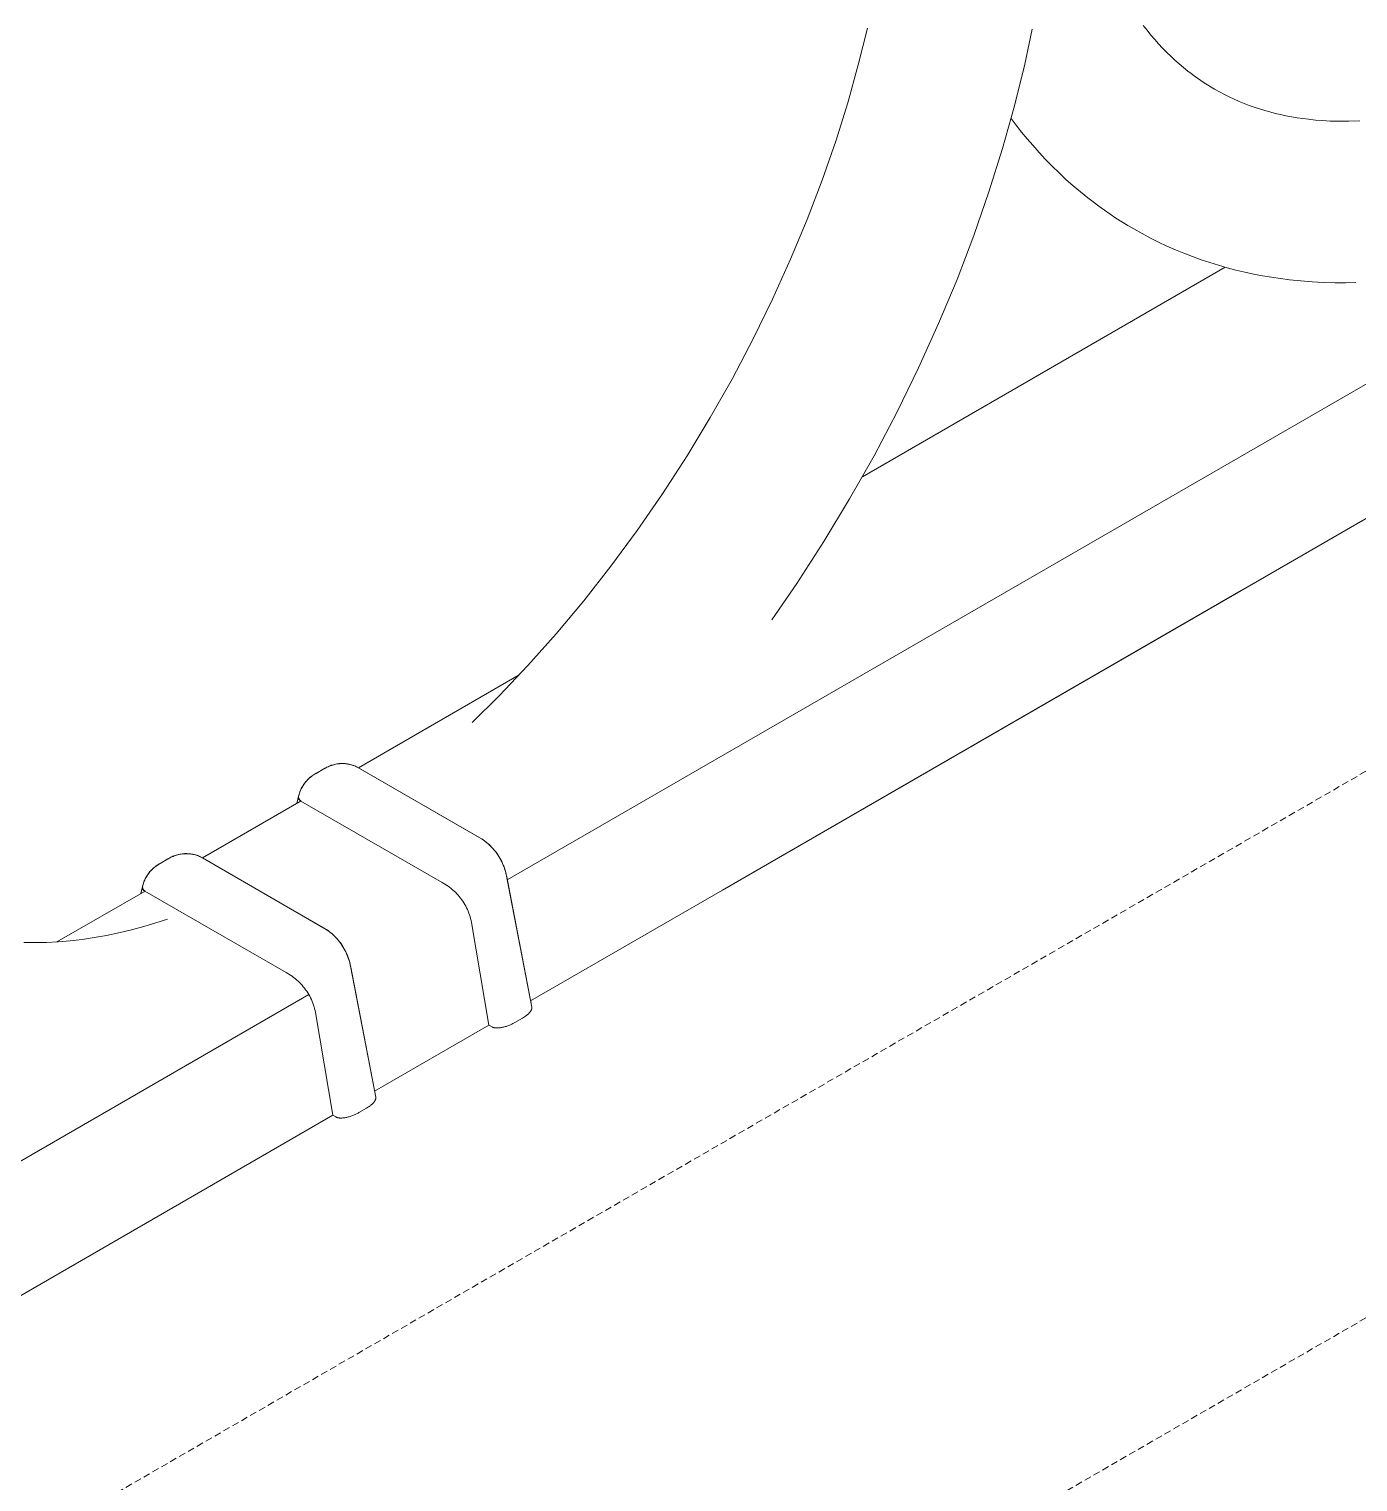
# Model space of a CAD drawing. Header units: millimetres. Extents: x -779 to 3049, y 55 to 2500.
# Drawn here: x 2663.2 to 2910.2, y 1347.6 to 1617.5 of the extents above; entities that cross this region are included whole.
import ezdxf

# ---------------------------------------------------------------- set-up
doc = ezdxf.new("R2010")
doc.units = ezdxf.units.MM
doc.linetypes.add('HIDDEN', pattern=[1.905, 1.27, -0.635])
doc.layers.add('ZANO_R', color=7, linetype='Continuous', lineweight=0)
doc.layers.add('ZANO_R_przerywana', color=7, linetype='HIDDEN', lineweight=0)

msp = doc.modelspace()

# ---------------------------------------------------------------- linework, layer by layer
at = {"layer": 'ZANO_R'}
for p, q in [((2817.33, 1610.85), (2819.01, 1617.71)), ((2849.65, 1617.52), (2848.26, 1611.01)), ((2870.29, 1618.18), (2870.98, 1617.28)), ((2870.98, 1617.28), (2871.69, 1616.41)), ((2871.69, 1616.41), (2872.41, 1615.57)), ((2872.41, 1615.57), (2873.14, 1614.75)), ((2873.14, 1614.75), (2873.88, 1613.96)), ((2873.88, 1613.96), (2874.63, 1613.19)), ((2874.63, 1613.19), (2875.4, 1612.45)), ((2875.4, 1612.45), (2876.17, 1611.73)), ((2876.17, 1611.73), (2876.96, 1611.03)), ((2815.37, 1603.84), (2817.33, 1610.85)), ((2848.26, 1611.01), (2846.34, 1603.23)), ((2876.96, 1611.03), (2877.75, 1610.36)), ((2877.75, 1610.36), (2878.56, 1609.71)), ((2878.56, 1609.71), (2879.15, 1609.25)), ((2879.15, 1609.25), (2879.75, 1608.81)), ((2879.75, 1608.81), (2880.36, 1608.37)), ((2880.36, 1608.37), (2880.98, 1607.95)), ((2880.98, 1607.95), (2881.6, 1607.53)), ((2881.6, 1607.53), (2882.23, 1607.13)), ((2882.23, 1607.13), (2882.87, 1606.74)), ((2882.87, 1606.74), (2883.51, 1606.36)), ((2883.51, 1606.36), (2884.43, 1605.84)), ((2813.13, 1596.69), (2815.37, 1603.84)), ((2846.34, 1603.23), (2844.13, 1595.31)), ((2884.43, 1605.84), (2885.37, 1605.35)), ((2885.37, 1605.35), (2886.26, 1604.91)), ((2886.26, 1604.91), (2887.16, 1604.49)), ((2887.16, 1604.49), (2888.08, 1604.08)), ((2888.08, 1604.08), (2889, 1603.7)), ((2889, 1603.7), (2889.94, 1603.34)), ((2889.94, 1603.34), (2890.89, 1603)), ((2846.69, 1599.65), (2845.73, 1600.93)), ((2890.89, 1603), (2891.86, 1602.68)), ((2891.86, 1602.68), (2892.84, 1602.38)), ((2892.84, 1602.38), (2893.81, 1602.11)), ((2893.81, 1602.11), (2894.79, 1601.85)), ((2894.79, 1601.85), (2895.79, 1601.62)), ((2895.79, 1601.62), (2896.79, 1601.4)), ((2896.79, 1601.4), (2897.82, 1601.21)), ((2897.82, 1601.21), (2898.85, 1601.03)), ((2898.85, 1601.03), (2899.9, 1600.88)), ((2899.9, 1600.88), (2900.96, 1600.75)), ((2900.96, 1600.75), (2902.3, 1600.61)), ((2902.3, 1600.61), (2903.66, 1600.5)), ((2847.68, 1598.39), (2846.69, 1599.65)), ((2848.69, 1597.15), (2847.68, 1598.39)), ((2903.66, 1600.5), (2905.04, 1600.43)), ((2905.04, 1600.43), (2906.44, 1600.4)), ((2906.44, 1600.4), (2908.5, 1600.4)), ((2908.5, 1600.4), (2910.55, 1600.47)), ((2810.61, 1589.44), (2813.13, 1596.69)), ((2844.13, 1595.31), (2841.61, 1587.28)), ((2849.73, 1595.93), (2848.69, 1597.15)), ((2850.91, 1594.6), (2849.73, 1595.93)), ((2752.1, 1459.44), (2985.13, 1593.98)), ((2852.13, 1593.3), (2850.91, 1594.6)), ((2853.37, 1592.03), (2852.13, 1593.3)), ((2854.63, 1590.8), (2853.37, 1592.03)), ((2855.92, 1589.59), (2854.63, 1590.8)), ((2807.81, 1582.12), (2810.61, 1589.44)), ((2841.61, 1587.28), (2838.79, 1579.17)), ((2857.24, 1588.42), (2855.92, 1589.59)), ((2858.59, 1587.28), (2857.24, 1588.42)), ((2859.96, 1586.18), (2858.59, 1587.28)), ((2860.98, 1585.39), (2859.96, 1586.18)), ((2862.01, 1584.61), (2860.98, 1585.39)), ((2863.06, 1583.86), (2862.01, 1584.61)), ((2804.74, 1574.74), (2807.81, 1582.12)), ((2864.13, 1583.12), (2863.06, 1583.86)), ((2865.21, 1582.41), (2864.13, 1583.12)), ((2866.3, 1581.71), (2865.21, 1582.41)), ((2867.4, 1581.04), (2866.3, 1581.71)), ((2838.79, 1579.17), (2835.67, 1570.99)), ((2868.51, 1580.38), (2867.4, 1581.04)), ((2870.05, 1579.52), (2868.51, 1580.38)), ((2871.62, 1578.69), (2870.05, 1579.52)), ((2873.14, 1577.93), (2871.62, 1578.69)), ((2874.68, 1577.21), (2873.14, 1577.93)), ((2876.24, 1576.52), (2874.68, 1577.21)), ((2877.81, 1575.87), (2876.24, 1576.52)), ((2801.39, 1567.34), (2804.74, 1574.74)), ((2879.41, 1575.25), (2877.81, 1575.87)), ((2881.01, 1574.67), (2879.41, 1575.25)), ((2882.64, 1574.13), (2881.01, 1574.67)), ((2884.28, 1573.63), (2882.64, 1574.13)), ((2885.88, 1573.17), (2884.28, 1573.63)), ((2818.09, 1534.35), (2885.5, 1573.27)), ((2835.67, 1570.99), (2832.25, 1562.79)), ((2887.5, 1572.75), (2885.88, 1573.17)), ((2889.14, 1572.36), (2887.5, 1572.75)), ((2890.78, 1572.01), (2889.14, 1572.36)), ((2892.43, 1571.69), (2890.78, 1572.01)), ((2894.1, 1571.41), (2892.43, 1571.69)), ((2895.78, 1571.16), (2894.1, 1571.41)), ((2897.46, 1570.95), (2895.78, 1571.16)), ((2899.56, 1570.73), (2897.46, 1570.95)), ((2901.67, 1570.57), (2899.56, 1570.73)), ((2903.8, 1570.46), (2901.67, 1570.57)), ((2905.93, 1570.4), (2903.8, 1570.46)), ((2907.86, 1570.39), (2905.93, 1570.4)), ((2909.79, 1570.42), (2907.86, 1570.39)), ((2797.78, 1559.96), (2801.39, 1567.34)), ((2832.25, 1562.79), (2828.54, 1554.57)), ((2792.06, 1457.54), (2966.2, 1558.08)), ((2793.92, 1552.63), (2797.78, 1559.96)), ((2789.82, 1545.37), (2793.92, 1552.63)), ((2828.54, 1554.57), (2824.54, 1546.39)), ((2785.5, 1538.22), (2789.82, 1545.37)), ((2824.54, 1546.39), (2820.26, 1538.26)), ((2780.97, 1531.2), (2785.5, 1538.22)), ((2820.26, 1538.26), (2815.72, 1530.23)), ((2776.25, 1524.36), (2780.97, 1531.2)), ((2815.72, 1530.23), (2810.93, 1522.31)), ((2771.36, 1517.72), (2776.25, 1524.36)), ((2810.93, 1522.31), (2805.91, 1514.54)), ((2766.33, 1511.31), (2771.36, 1517.72)), ((2805.91, 1514.54), (2801.24, 1507.75)), ((2792.06, 1457.54), (2888.47, 1513.2)), ((2761.18, 1505.15), (2766.33, 1511.31)), ((2755.93, 1499.26), (2761.18, 1505.15)), ((2750.61, 1493.67), (2755.93, 1499.26)), ((2724.44, 1480.29), (2754.33, 1497.54)), ((2745.57, 1488.69), (2750.61, 1493.67)), ((2716.2, 1479.03), (2716.39, 1479.15)), ((2716.2, 1479.02), (2716.4, 1479.14)), ((2716.39, 1479.15), (2716.59, 1479.26)), ((2716.4, 1479.14), (2716.6, 1479.25)), ((2716.59, 1479.26), (2718, 1480.07)), ((2716.6, 1479.25), (2718.01, 1480.06)), ((2718, 1480.07), (2718.19, 1480.19)), ((2718.01, 1480.06), (2718.2, 1480.18)), ((2718.19, 1480.19), (2718.38, 1480.3)), ((2718.2, 1480.18), (2718.39, 1480.29)), ((2718.38, 1480.3), (2718.58, 1480.4)), ((2718.39, 1480.29), (2718.59, 1480.39)), ((2718.58, 1480.4), (2718.77, 1480.49)), ((2718.59, 1480.39), (2718.79, 1480.48)), ((2718.77, 1480.49), (2718.97, 1480.58)), ((2718.79, 1480.48), (2719, 1480.57)), ((2718.97, 1480.58), (2719.18, 1480.66)), ((2719, 1480.57), (2719.2, 1480.65)), ((2719.18, 1480.66), (2719.38, 1480.74)), ((2719.2, 1480.65), (2719.41, 1480.73)), ((2719.38, 1480.74), (2719.59, 1480.8)), ((2719.41, 1480.73), (2719.63, 1480.79)), ((2719.59, 1480.8), (2719.8, 1480.86)), ((2719.63, 1480.79), (2719.84, 1480.85)), ((2719.8, 1480.86), (2720.02, 1480.92)), ((2719.84, 1480.85), (2720.06, 1480.9)), ((2720.02, 1480.92), (2720.23, 1480.96)), ((2720.06, 1480.9), (2720.27, 1480.95)), ((2720.23, 1480.96), (2720.45, 1481)), ((2720.27, 1480.95), (2720.49, 1480.99)), ((2720.45, 1481), (2720.67, 1481.03)), ((2720.49, 1480.99), (2720.71, 1481.01)), ((2720.67, 1481.03), (2720.88, 1481.05)), ((2720.71, 1481.01), (2720.94, 1481.04)), ((2720.88, 1481.05), (2721.1, 1481.06)), ((2720.94, 1481.04), (2721.16, 1481.05)), ((2721.1, 1481.06), (2721.32, 1481.07)), ((2721.16, 1481.05), (2721.38, 1481.06)), ((2721.32, 1481.07), (2721.54, 1481.07)), ((2721.38, 1481.06), (2721.6, 1481.05)), ((2721.54, 1481.07), (2721.76, 1481.06)), ((2721.6, 1481.05), (2721.82, 1481.05)), ((2721.76, 1481.06), (2721.98, 1481.05)), ((2721.82, 1481.05), (2722.05, 1481.03)), ((2721.98, 1481.05), (2722.2, 1481.02)), ((2722.05, 1481.03), (2722.27, 1481)), ((2722.2, 1481.02), (2722.41, 1480.99)), ((2722.27, 1481), (2722.49, 1480.97)), ((2722.41, 1480.99), (2722.63, 1480.95)), ((2722.49, 1480.97), (2722.71, 1480.93)), ((2722.63, 1480.95), (2722.84, 1480.91)), ((2722.71, 1480.93), (2722.92, 1480.89)), ((2722.84, 1480.91), (2723.06, 1480.85)), ((2722.92, 1480.89), (2723.14, 1480.83)), ((2723.06, 1480.85), (2723.27, 1480.79)), ((2723.14, 1480.83), (2723.35, 1480.77)), ((2723.27, 1480.79), (2723.48, 1480.72)), ((2723.35, 1480.77), (2723.56, 1480.7)), ((2723.48, 1480.72), (2723.68, 1480.65)), ((2723.56, 1480.7), (2724.44, 1480.29)), ((2723.68, 1480.65), (2723.88, 1480.56)), ((2723.88, 1480.56), (2724.09, 1480.48)), ((2724.09, 1480.48), (2724.28, 1480.38)), ((2724.32, 1480.36), (2747.32, 1467.08)), ((2724.46, 1480.28), (2747.45, 1467)), ((2713.71, 1476.17), (2713.81, 1476.38)), ((2713.73, 1476.22), (2713.82, 1476.42)), ((2713.81, 1476.38), (2713.91, 1476.58)), ((2713.82, 1476.42), (2713.93, 1476.62)), ((2713.91, 1476.58), (2714.02, 1476.77)), ((2713.93, 1476.62), (2714.04, 1476.81)), ((2714.02, 1476.77), (2714.14, 1476.97)), ((2714.04, 1476.81), (2714.15, 1477)), ((2714.14, 1476.97), (2714.26, 1477.16)), ((2714.15, 1477), (2714.28, 1477.19)), ((2714.26, 1477.16), (2714.39, 1477.34)), ((2714.28, 1477.19), (2714.41, 1477.37)), ((2714.39, 1477.34), (2714.53, 1477.52)), ((2714.41, 1477.37), (2714.54, 1477.55)), ((2714.53, 1477.52), (2714.67, 1477.69)), ((2714.54, 1477.55), (2714.68, 1477.72)), ((2714.67, 1477.69), (2714.82, 1477.86)), ((2714.68, 1477.72), (2714.83, 1477.89)), ((2714.82, 1477.86), (2714.98, 1478.03)), ((2714.83, 1477.89), (2714.98, 1478.05)), ((2714.98, 1478.05), (2715.14, 1478.21)), ((2714.98, 1478.03), (2715.14, 1478.19)), ((2715.14, 1478.21), (2715.31, 1478.36)), ((2715.14, 1478.19), (2715.3, 1478.34)), ((2715.3, 1478.34), (2715.47, 1478.49)), ((2715.31, 1478.36), (2715.48, 1478.51)), ((2715.47, 1478.49), (2715.65, 1478.63)), ((2715.48, 1478.51), (2715.65, 1478.65)), ((2715.65, 1478.65), (2715.83, 1478.78)), ((2715.65, 1478.63), (2715.83, 1478.77)), ((2715.83, 1478.78), (2716.01, 1478.91)), ((2715.83, 1478.77), (2716.02, 1478.9)), ((2716.01, 1478.91), (2716.2, 1479.03)), ((2716.02, 1478.9), (2716.2, 1479.02)), ((2695.45, 1463.55), (2713.79, 1474.13)), ((2712.98, 1473.67), (2713.34, 1475.11)), ((2712.98, 1473.67), (2713.31, 1474.98)), ((2713.29, 1474.87), (2713.28, 1474.84)), ((2713.28, 1474.84), (2713.28, 1474.82)), ((2713.28, 1474.82), (2713.28, 1474.79)), ((2713.28, 1474.79), (2713.28, 1474.77)), ((2713.28, 1474.77), (2713.28, 1474.74)), ((2713.28, 1474.74), (2713.29, 1474.72)), ((2713.3, 1474.95), (2713.29, 1474.92)), ((2713.29, 1474.92), (2713.29, 1474.9)), ((2713.29, 1474.9), (2713.29, 1474.87)), ((2713.29, 1474.72), (2713.29, 1474.69)), ((2713.29, 1474.69), (2713.29, 1474.66)), ((2713.29, 1474.66), (2713.3, 1474.64)), ((2713.3, 1474.95), (2713.35, 1475.16)), ((2713.31, 1474.98), (2713.3, 1474.96)), ((2713.3, 1474.64), (2713.3, 1474.61)), ((2713.3, 1474.61), (2713.31, 1474.59)), ((2713.32, 1474.99), (2713.31, 1474.96)), ((2713.31, 1474.96), (2713.31, 1474.93)), ((2713.31, 1474.93), (2713.31, 1474.9)), ((2713.31, 1474.9), (2713.31, 1474.87)), ((2713.31, 1474.87), (2713.31, 1474.84)), ((2713.31, 1474.84), (2713.32, 1474.81)), ((2713.31, 1474.59), (2713.32, 1474.57)), ((2713.33, 1475.08), (2713.32, 1475.05)), ((2713.32, 1475.05), (2713.32, 1475.02)), ((2713.32, 1475.02), (2713.32, 1474.99)), ((2713.32, 1474.81), (2713.32, 1474.78)), ((2713.32, 1474.78), (2713.32, 1474.75)), ((2713.32, 1474.75), (2713.33, 1474.72)), ((2713.32, 1474.57), (2713.33, 1474.54)), ((2713.34, 1475.11), (2713.33, 1475.08)), ((2713.33, 1474.72), (2713.34, 1474.7)), ((2713.33, 1474.54), (2713.34, 1474.52)), ((2713.34, 1475.11), (2713.4, 1475.33)), ((2713.34, 1474.7), (2713.34, 1474.67)), ((2713.34, 1474.67), (2713.35, 1474.64)), ((2713.34, 1474.52), (2713.35, 1474.49)), ((2713.35, 1475.16), (2713.41, 1475.38)), ((2713.35, 1474.64), (2713.36, 1474.61)), ((2713.35, 1474.49), (2713.36, 1474.47)), ((2713.36, 1474.61), (2713.37, 1474.58)), ((2713.36, 1474.47), (2713.37, 1474.45)), ((2713.37, 1474.58), (2713.38, 1474.55)), ((2713.37, 1474.45), (2713.38, 1474.42)), ((2713.38, 1474.55), (2713.4, 1474.53)), ((2713.38, 1474.42), (2713.39, 1474.4)), ((2713.39, 1474.4), (2713.41, 1474.38)), ((2713.4, 1475.33), (2713.47, 1475.54)), ((2713.4, 1474.53), (2713.41, 1474.5)), ((2713.41, 1475.38), (2713.48, 1475.59)), ((2713.41, 1474.5), (2713.42, 1474.47)), ((2713.41, 1474.38), (2713.42, 1474.36)), ((2713.42, 1474.47), (2713.44, 1474.45)), ((2713.42, 1474.36), (2713.44, 1474.34)), ((2713.44, 1474.45), (2713.46, 1474.42)), ((2713.44, 1474.34), (2713.45, 1474.32)), ((2713.45, 1474.32), (2713.47, 1474.3)), ((2713.46, 1474.42), (2713.47, 1474.4)), ((2713.47, 1475.54), (2713.54, 1475.75)), ((2713.47, 1474.4), (2713.49, 1474.38)), ((2713.47, 1474.3), (2713.49, 1474.28)), ((2713.48, 1475.59), (2713.55, 1475.8)), ((2713.49, 1474.38), (2713.51, 1474.35)), ((2713.49, 1474.28), (2713.51, 1474.26)), ((2713.51, 1474.35), (2713.53, 1474.33)), ((2713.51, 1474.26), (2713.53, 1474.24)), ((2713.53, 1474.33), (2713.55, 1474.31)), ((2713.53, 1474.24), (2713.54, 1474.23)), ((2713.54, 1475.75), (2713.62, 1475.96)), ((2713.54, 1474.23), (2713.56, 1474.21)), ((2713.55, 1475.8), (2713.64, 1476.01)), ((2713.55, 1474.31), (2713.57, 1474.29)), ((2713.56, 1474.21), (2713.59, 1474.2)), ((2713.57, 1474.29), (2713.59, 1474.27)), ((2713.59, 1474.27), (2713.61, 1474.25)), ((2713.59, 1474.2), (2713.61, 1474.18)), ((2713.61, 1474.25), (2713.64, 1474.23)), ((2713.61, 1474.18), (2713.63, 1474.17)), ((2713.62, 1475.96), (2713.71, 1476.17)), ((2713.63, 1474.17), (2713.65, 1474.15)), ((2713.64, 1476.01), (2713.73, 1476.22)), ((2713.64, 1474.23), (2713.66, 1474.21)), ((2713.65, 1474.15), (2713.67, 1474.14)), ((2713.66, 1474.21), (2713.68, 1474.19)), ((2713.67, 1474.14), (2713.7, 1474.13)), ((2713.68, 1474.19), (2713.71, 1474.18)), ((2713.7, 1474.13), (2713.72, 1474.12)), ((2713.71, 1474.18), (2713.73, 1474.16)), ((2713.72, 1474.12), (2713.74, 1474.11)), ((2713.73, 1474.16), (2713.76, 1474.15)), ((2713.74, 1474.11), (2716.98, 1472.24)), ((2713.76, 1474.15), (2713.79, 1474.13)), ((2716.98, 1472.24), (2739.97, 1458.96)), ((2747.34, 1467.07), (2747.63, 1466.87)), ((2747.48, 1466.99), (2747.78, 1466.77)), ((2747.63, 1466.87), (2747.92, 1466.66)), ((2747.78, 1466.77), (2748.08, 1466.55)), ((2747.92, 1466.66), (2748.2, 1466.44)), ((2748.08, 1466.55), (2748.37, 1466.31)), ((2748.2, 1466.44), (2748.47, 1466.21)), ((2748.37, 1466.31), (2748.65, 1466.07)), ((2748.47, 1466.21), (2748.74, 1465.98)), ((2748.65, 1466.07), (2748.92, 1465.82)), ((2748.74, 1465.98), (2749, 1465.73)), ((2748.92, 1465.82), (2749.18, 1465.55)), ((2749, 1465.73), (2749.25, 1465.48)), ((2687.6, 1462.52), (2689.01, 1463.34)), ((2687.6, 1462.51), (2689.02, 1463.33)), ((2689.01, 1463.34), (2689.2, 1463.45)), ((2689.02, 1463.33), (2689.21, 1463.44)), ((2689.2, 1463.45), (2689.39, 1463.56)), ((2689.21, 1463.44), (2689.4, 1463.55)), ((2689.39, 1463.56), (2689.58, 1463.66)), ((2689.4, 1463.55), (2689.6, 1463.65)), ((2689.58, 1463.66), (2689.78, 1463.76)), ((2689.6, 1463.65), (2689.8, 1463.75)), ((2689.78, 1463.76), (2689.98, 1463.84)), ((2689.8, 1463.75), (2690.01, 1463.83)), ((2689.98, 1463.84), (2690.19, 1463.93)), ((2690.01, 1463.83), (2690.21, 1463.92)), ((2690.19, 1463.93), (2690.39, 1464)), ((2690.21, 1463.92), (2690.42, 1463.99)), ((2690.39, 1464), (2690.6, 1464.07)), ((2690.42, 1463.99), (2690.63, 1464.06)), ((2690.6, 1464.07), (2690.81, 1464.13)), ((2690.63, 1464.06), (2690.85, 1464.11)), ((2690.81, 1464.13), (2691.03, 1464.18)), ((2690.85, 1464.11), (2691.07, 1464.17)), ((2691.03, 1464.18), (2691.24, 1464.22)), ((2691.07, 1464.17), (2691.28, 1464.21)), ((2691.24, 1464.22), (2691.46, 1464.26)), ((2691.28, 1464.21), (2691.5, 1464.25)), ((2691.46, 1464.26), (2691.67, 1464.29)), ((2691.5, 1464.25), (2691.72, 1464.28)), ((2691.67, 1464.29), (2691.89, 1464.31)), ((2691.72, 1464.28), (2691.94, 1464.3)), ((2691.89, 1464.31), (2692.11, 1464.33)), ((2691.94, 1464.3), (2692.17, 1464.31)), ((2692.11, 1464.33), (2692.33, 1464.33)), ((2692.17, 1464.31), (2692.39, 1464.32)), ((2692.33, 1464.33), (2692.55, 1464.33)), ((2692.39, 1464.32), (2692.61, 1464.32)), ((2692.55, 1464.33), (2692.77, 1464.32)), ((2692.61, 1464.32), (2692.83, 1464.31)), ((2692.77, 1464.32), (2692.99, 1464.31)), ((2692.83, 1464.31), (2693.05, 1464.29)), ((2692.99, 1464.31), (2693.21, 1464.28)), ((2693.05, 1464.29), (2693.28, 1464.27)), ((2693.21, 1464.28), (2693.42, 1464.25)), ((2693.28, 1464.27), (2693.5, 1464.23)), ((2693.42, 1464.25), (2693.64, 1464.21)), ((2693.5, 1464.23), (2693.71, 1464.19)), ((2693.64, 1464.21), (2693.85, 1464.17)), ((2693.71, 1464.19), (2693.93, 1464.15)), ((2693.85, 1464.17), (2694.07, 1464.11)), ((2693.93, 1464.15), (2694.15, 1464.09)), ((2694.07, 1464.11), (2694.28, 1464.05)), ((2694.15, 1464.09), (2694.36, 1464.03)), ((2694.28, 1464.05), (2694.48, 1463.98)), ((2694.36, 1464.03), (2694.57, 1463.96)), ((2694.48, 1463.98), (2694.69, 1463.91)), ((2694.57, 1463.96), (2695.45, 1463.55)), ((2694.69, 1463.91), (2694.89, 1463.83)), ((2694.89, 1463.83), (2695.09, 1463.74)), ((2695.09, 1463.74), (2695.29, 1463.64)), ((2695.33, 1463.62), (2718.32, 1450.34)), ((2695.46, 1463.54), (2718.46, 1450.26)), ((2749.18, 1465.55), (2749.43, 1465.28)), ((2749.25, 1465.48), (2749.49, 1465.21)), ((2749.43, 1465.28), (2749.67, 1465)), ((2749.49, 1465.21), (2749.72, 1464.94)), ((2749.67, 1465), (2749.91, 1464.71)), ((2749.72, 1464.94), (2749.94, 1464.66)), ((2749.91, 1464.71), (2750.13, 1464.41)), ((2749.94, 1464.66), (2750.15, 1464.38)), ((2750.13, 1464.41), (2750.34, 1464.11)), ((2750.15, 1464.38), (2750.36, 1464.09)), ((2750.34, 1464.11), (2750.54, 1463.8)), ((2750.36, 1464.09), (2750.55, 1463.79)), ((2750.54, 1463.8), (2750.73, 1463.48)), ((2750.55, 1463.79), (2750.73, 1463.48)), ((2750.73, 1463.48), (2750.91, 1463.15)), ((2750.73, 1463.48), (2750.9, 1463.17)), ((2750.9, 1463.17), (2751.07, 1462.85)), ((2750.91, 1463.15), (2751.08, 1462.82)), ((2685.03, 1460.04), (2685.15, 1460.23)), ((2685.04, 1460.07), (2685.16, 1460.26)), ((2685.15, 1460.23), (2685.27, 1460.42)), ((2685.16, 1460.26), (2685.28, 1460.45)), ((2685.27, 1460.42), (2685.4, 1460.6)), ((2685.28, 1460.45), (2685.41, 1460.63)), ((2685.4, 1460.6), (2685.54, 1460.78)), ((2685.41, 1460.63), (2685.55, 1460.81)), ((2685.54, 1460.78), (2685.68, 1460.96)), ((2685.55, 1460.81), (2685.69, 1460.99)), ((2685.68, 1460.96), (2685.83, 1461.13)), ((2685.69, 1460.99), (2685.84, 1461.15)), ((2685.83, 1461.13), (2685.99, 1461.29)), ((2685.84, 1461.15), (2685.99, 1461.32)), ((2685.99, 1461.32), (2686.15, 1461.47)), ((2685.99, 1461.29), (2686.15, 1461.45)), ((2686.15, 1461.47), (2686.32, 1461.63)), ((2686.15, 1461.45), (2686.31, 1461.6)), ((2686.31, 1461.6), (2686.48, 1461.75)), ((2686.32, 1461.63), (2686.49, 1461.77)), ((2686.48, 1461.75), (2686.66, 1461.89)), ((2686.49, 1461.77), (2686.66, 1461.91)), ((2686.66, 1461.91), (2686.84, 1462.05)), ((2686.66, 1461.89), (2686.84, 1462.03)), ((2686.84, 1462.05), (2687.02, 1462.17)), ((2686.84, 1462.03), (2687.02, 1462.16)), ((2687.02, 1462.17), (2687.21, 1462.3)), ((2687.02, 1462.16), (2687.21, 1462.28)), ((2687.21, 1462.3), (2687.4, 1462.41)), ((2687.21, 1462.28), (2687.41, 1462.4)), ((2687.4, 1462.41), (2687.6, 1462.52)), ((2687.41, 1462.4), (2687.6, 1462.51)), ((2751.07, 1462.85), (2751.22, 1462.53)), ((2751.08, 1462.82), (2751.24, 1462.49)), ((2751.22, 1462.53), (2751.36, 1462.2)), ((2751.24, 1462.49), (2751.38, 1462.14)), ((2751.36, 1462.2), (2751.49, 1461.87)), ((2751.38, 1462.14), (2751.52, 1461.8)), ((2751.49, 1461.87), (2751.61, 1461.54)), ((2751.52, 1461.8), (2751.64, 1461.45)), ((2751.61, 1461.54), (2751.71, 1461.2)), ((2751.64, 1461.45), (2751.74, 1461.09)), ((2751.71, 1461.2), (2751.81, 1460.85)), ((2751.74, 1461.09), (2751.84, 1460.73)), ((2751.81, 1460.85), (2751.89, 1460.51)), ((2751.84, 1460.73), (2751.92, 1460.37)), ((2751.89, 1460.51), (2751.97, 1460.16)), ((2751.92, 1460.37), (2751.99, 1460.01)), ((2683.99, 1456.93), (2684.35, 1458.37)), ((2683.99, 1456.93), (2684.31, 1458.24)), ((2684.3, 1458.16), (2684.29, 1458.13)), ((2684.29, 1458.13), (2684.29, 1458.11)), ((2684.29, 1458.11), (2684.29, 1458.08)), ((2684.29, 1458.08), (2684.29, 1458.06)), ((2684.29, 1458.06), (2684.29, 1458.03)), ((2684.29, 1458.03), (2684.29, 1458)), ((2684.29, 1458), (2684.29, 1457.98)), ((2684.29, 1457.98), (2684.3, 1457.95)), ((2684.31, 1458.21), (2684.3, 1458.18)), ((2684.3, 1458.18), (2684.3, 1458.16)), ((2684.3, 1457.95), (2684.3, 1457.93)), ((2684.3, 1457.93), (2684.31, 1457.9)), ((2684.31, 1458.21), (2684.36, 1458.43)), ((2684.31, 1458.24), (2684.31, 1458.22)), ((2684.31, 1457.9), (2684.31, 1457.88)), ((2684.31, 1457.88), (2684.32, 1457.85)), ((2684.33, 1458.28), (2684.32, 1458.25)), ((2684.32, 1458.25), (2684.32, 1458.22)), ((2684.32, 1458.22), (2684.32, 1458.19)), ((2684.32, 1458.19), (2684.32, 1458.16)), ((2684.32, 1458.16), (2684.32, 1458.13)), ((2684.32, 1458.13), (2684.32, 1458.1)), ((2684.32, 1458.1), (2684.32, 1458.07)), ((2684.32, 1458.07), (2684.33, 1458.04)), ((2684.32, 1457.85), (2684.33, 1457.83)), ((2684.34, 1458.34), (2684.33, 1458.31)), ((2684.33, 1458.31), (2684.33, 1458.28)), ((2684.33, 1458.04), (2684.33, 1458.02)), ((2684.33, 1458.02), (2684.34, 1457.99)), ((2684.33, 1457.83), (2684.34, 1457.8)), ((2684.35, 1458.37), (2684.34, 1458.34)), ((2684.34, 1457.99), (2684.34, 1457.96)), ((2684.34, 1457.96), (2684.35, 1457.93)), ((2684.34, 1457.8), (2684.34, 1457.78)), ((2684.34, 1457.78), (2684.35, 1457.75)), ((2684.35, 1458.37), (2684.41, 1458.59)), ((2684.35, 1457.93), (2684.36, 1457.9)), ((2684.35, 1457.75), (2684.37, 1457.73)), ((2684.36, 1458.43), (2684.42, 1458.64)), ((2684.36, 1457.9), (2684.37, 1457.87)), ((2684.37, 1457.87), (2684.38, 1457.84)), ((2684.37, 1457.73), (2684.38, 1457.71)), ((2684.38, 1457.84), (2684.39, 1457.82)), ((2684.38, 1457.71), (2684.39, 1457.69)), ((2684.39, 1457.82), (2684.4, 1457.79)), ((2684.39, 1457.69), (2684.4, 1457.66)), ((2684.4, 1457.79), (2684.42, 1457.76)), ((2684.4, 1457.66), (2684.42, 1457.64)), ((2684.41, 1458.59), (2684.47, 1458.8)), ((2684.42, 1458.64), (2684.49, 1458.85)), ((2684.42, 1457.76), (2684.43, 1457.74)), ((2684.42, 1457.64), (2684.43, 1457.62)), ((2684.43, 1457.74), (2684.45, 1457.71)), ((2684.43, 1457.62), (2684.45, 1457.6)), ((2684.45, 1457.71), (2684.46, 1457.69)), ((2684.45, 1457.6), (2684.46, 1457.58)), ((2684.46, 1457.69), (2684.48, 1457.66)), ((2684.46, 1457.58), (2684.48, 1457.56)), ((2684.47, 1458.8), (2684.55, 1459.02)), ((2684.48, 1457.66), (2684.5, 1457.64)), ((2684.48, 1457.56), (2684.5, 1457.54)), ((2684.49, 1458.85), (2684.56, 1459.07)), ((2684.5, 1457.64), (2684.52, 1457.61)), ((2684.5, 1457.54), (2684.52, 1457.52)), ((2684.52, 1457.61), (2684.54, 1457.59)), ((2684.52, 1457.52), (2684.53, 1457.51)), ((2684.53, 1457.51), (2684.55, 1457.49)), ((2684.54, 1457.59), (2684.56, 1457.57)), ((2684.55, 1459.02), (2684.63, 1459.23)), ((2684.55, 1457.49), (2684.57, 1457.47)), ((2684.56, 1459.07), (2684.65, 1459.27)), ((2684.56, 1457.57), (2684.58, 1457.55)), ((2684.57, 1457.47), (2684.59, 1457.46)), ((2684.58, 1457.55), (2684.6, 1457.53)), ((2684.6, 1457.53), (2684.62, 1457.51)), ((2684.62, 1457.51), (2684.64, 1457.49)), ((2684.63, 1459.23), (2684.72, 1459.43)), ((2684.64, 1457.49), (2684.67, 1457.47)), ((2684.65, 1459.27), (2684.73, 1459.48)), ((2684.67, 1457.47), (2684.69, 1457.45)), ((2684.72, 1459.43), (2684.82, 1459.64)), ((2684.73, 1459.48), (2684.83, 1459.68)), ((2684.82, 1459.64), (2684.92, 1459.84)), ((2684.83, 1459.68), (2684.93, 1459.88)), ((2684.92, 1459.84), (2685.03, 1460.04)), ((2684.93, 1459.88), (2685.04, 1460.07)), ((2739.97, 1458.96), (2740.8, 1458.48)), ((2740.8, 1458.48), (2741.1, 1458.28)), ((2741.1, 1458.28), (2741.39, 1458.08)), ((2741.39, 1458.08), (2741.67, 1457.86)), ((2741.67, 1457.86), (2741.94, 1457.63)), ((2741.94, 1457.63), (2742.21, 1457.39)), ((2751.97, 1460.15), (2756.65, 1435.81)), ((2751.99, 1460.01), (2756.65, 1435.81)), ((2792.06, 1457.54), (2756.43, 1436.97)), ((2792.06, 1457.54), (2756.43, 1436.97)), ((2668.4, 1447.93), (2684.8, 1457.39)), ((2684.59, 1457.46), (2684.62, 1457.44)), ((2684.62, 1457.44), (2684.64, 1457.43)), ((2684.64, 1457.43), (2684.66, 1457.41)), ((2684.66, 1457.41), (2684.68, 1457.4)), ((2684.68, 1457.4), (2684.7, 1457.39)), ((2684.69, 1457.45), (2684.72, 1457.44)), ((2684.7, 1457.39), (2684.73, 1457.38)), ((2684.72, 1457.44), (2684.74, 1457.42)), ((2684.73, 1457.38), (2684.75, 1457.37)), ((2684.74, 1457.42), (2684.77, 1457.41)), ((2684.75, 1457.37), (2687.98, 1455.5)), ((2684.77, 1457.41), (2684.8, 1457.39)), ((2687.98, 1455.5), (2710.98, 1442.23)), ((2742.21, 1457.39), (2742.46, 1457.15)), ((2742.46, 1457.15), (2742.71, 1456.89)), ((2742.71, 1456.89), (2742.95, 1456.63)), ((2742.95, 1456.63), (2743.18, 1456.36)), ((2743.18, 1456.36), (2743.41, 1456.08)), ((2743.41, 1456.08), (2743.62, 1455.79)), ((2743.62, 1455.79), (2743.82, 1455.5)), ((2743.82, 1455.5), (2744.02, 1455.2)), ((2744.02, 1455.2), (2744.2, 1454.9)), ((2744.2, 1454.9), (2744.37, 1454.59)), ((2686.77, 1451.46), (2688.95, 1452.16)), ((2744.37, 1454.59), (2744.53, 1454.27)), ((2744.53, 1454.27), (2744.68, 1453.95)), ((2744.68, 1453.95), (2744.83, 1453.62)), ((2744.83, 1453.62), (2744.95, 1453.29)), ((2744.95, 1453.29), (2745.07, 1452.95)), ((2745.07, 1452.95), (2745.18, 1452.61)), ((2745.18, 1452.61), (2745.28, 1452.27)), ((2745.28, 1452.27), (2745.36, 1451.92)), ((2677.63, 1449.14), (2679.94, 1449.62)), ((2679.94, 1449.62), (2682.27, 1450.18)), ((2682.27, 1450.18), (2684.58, 1450.8)), ((2684.58, 1450.8), (2686.77, 1451.46)), ((2718.34, 1450.33), (2718.64, 1450.13)), ((2718.49, 1450.25), (2718.79, 1450.03)), ((2718.64, 1450.13), (2718.93, 1449.92)), ((2718.79, 1450.03), (2719.09, 1449.81)), ((2718.93, 1449.92), (2719.21, 1449.7)), ((2719.09, 1449.81), (2719.38, 1449.58)), ((2719.21, 1449.7), (2719.48, 1449.48)), ((2719.38, 1449.58), (2719.66, 1449.33)), ((2719.48, 1449.48), (2719.75, 1449.24)), ((2745.36, 1451.92), (2745.43, 1451.57)), ((2745.43, 1451.57), (2748.66, 1432.49)), ((2745.43, 1451.57), (2745.43, 1451.57)), ((2662.25, 1447.84), (2663.29, 1447.81)), ((2663.29, 1447.81), (2664.35, 1447.8)), ((2664.35, 1447.8), (2665.42, 1447.81)), ((2665.42, 1447.81), (2666.5, 1447.84)), ((2666.5, 1447.84), (2668.66, 1447.95)), ((2668.66, 1447.95), (2670.87, 1448.13)), ((2670.87, 1448.13), (2673.1, 1448.39)), ((2673.1, 1448.39), (2675.36, 1448.73)), ((2675.36, 1448.73), (2677.63, 1449.14)), ((2719.66, 1449.33), (2719.93, 1449.08)), ((2719.75, 1449.24), (2720, 1448.99)), ((2719.93, 1449.08), (2720.19, 1448.81)), ((2720, 1448.99), (2720.25, 1448.74)), ((2720.19, 1448.81), (2720.44, 1448.54)), ((2720.25, 1448.74), (2720.49, 1448.48)), ((2720.44, 1448.54), (2720.68, 1448.26)), ((2720.49, 1448.48), (2720.73, 1448.2)), ((2720.68, 1448.26), (2720.92, 1447.97)), ((2720.73, 1448.2), (2720.95, 1447.93)), ((2720.92, 1447.97), (2721.14, 1447.68)), ((2720.95, 1447.93), (2721.16, 1447.64)), ((2721.14, 1447.68), (2721.35, 1447.37)), ((2721.16, 1447.64), (2721.36, 1447.35)), ((2721.35, 1447.37), (2721.55, 1447.06)), ((2721.36, 1447.35), (2721.56, 1447.05)), ((2721.55, 1447.06), (2721.74, 1446.74)), ((2721.56, 1447.05), (2721.74, 1446.74)), ((2721.74, 1446.74), (2721.92, 1446.42)), ((2721.74, 1446.74), (2721.91, 1446.43)), ((2721.91, 1446.43), (2722.08, 1446.12)), ((2721.92, 1446.42), (2722.09, 1446.08)), ((2722.08, 1446.12), (2722.23, 1445.79)), ((2722.09, 1446.08), (2722.25, 1445.75)), ((2722.23, 1445.79), (2722.37, 1445.47)), ((2722.25, 1445.75), (2722.39, 1445.41)), ((2722.37, 1445.47), (2722.5, 1445.13)), ((2722.39, 1445.41), (2722.52, 1445.06)), ((2722.5, 1445.13), (2722.62, 1444.8)), ((2722.52, 1445.06), (2722.65, 1444.71)), ((2722.62, 1444.8), (2722.72, 1444.46)), ((2722.65, 1444.71), (2722.75, 1444.35)), ((2722.72, 1444.46), (2722.82, 1444.12)), ((2722.75, 1444.35), (2722.85, 1444)), ((2722.82, 1444.12), (2722.9, 1443.77)), ((2722.85, 1444), (2722.93, 1443.63)), ((2710.98, 1442.23), (2711.81, 1441.75)), ((2711.81, 1441.75), (2712.11, 1441.55)), ((2712.11, 1441.55), (2712.39, 1441.34)), ((2712.39, 1441.34), (2712.67, 1441.12)), ((2722.9, 1443.77), (2722.97, 1443.42)), ((2722.93, 1443.63), (2723, 1443.27)), ((2722.98, 1443.42), (2727.66, 1419.07)), ((2723, 1443.27), (2727.66, 1419.07)), ((2712.67, 1441.12), (2712.95, 1440.89)), ((2712.95, 1440.89), (2713.21, 1440.65)), ((2713.21, 1440.65), (2713.47, 1440.41)), ((2713.47, 1440.41), (2713.72, 1440.15)), ((2713.72, 1440.15), (2713.96, 1439.89)), ((2713.96, 1439.89), (2714.19, 1439.62)), ((2714.19, 1439.62), (2714.41, 1439.34)), ((2714.41, 1439.34), (2714.63, 1439.06)), ((2714.63, 1439.06), (2714.83, 1438.76)), ((2714.83, 1438.76), (2715.02, 1438.46)), ((2715.21, 1438.14), (2566.14, 1352.08)), ((2715.02, 1438.46), (2715.21, 1438.16)), ((2715.21, 1438.16), (2715.38, 1437.85)), ((2715.38, 1437.85), (2715.54, 1437.53)), ((2715.54, 1437.53), (2715.69, 1437.21)), ((2715.69, 1437.21), (2715.83, 1436.88)), ((2715.83, 1436.88), (2715.96, 1436.55)), ((2715.96, 1436.55), (2716.08, 1436.21)), ((2716.08, 1436.21), (2716.19, 1435.87)), ((2716.19, 1435.87), (2716.28, 1435.53)), ((2716.28, 1435.53), (2716.37, 1435.18)), ((2716.37, 1435.18), (2716.44, 1434.84)), ((2716.44, 1434.84), (2716.44, 1434.84)), ((2716.44, 1434.84), (2719.67, 1415.75)), ((2753.5, 1432.96), (2754.92, 1433.78)), ((2754.92, 1433.78), (2753.5, 1432.96)), ((2754.92, 1433.78), (2755.1, 1433.89)), ((2755.1, 1433.89), (2754.92, 1433.78)), ((2755.1, 1433.89), (2755.28, 1434.01)), ((2755.28, 1434.01), (2755.1, 1433.89)), ((2755.28, 1434.01), (2755.46, 1434.13)), ((2755.46, 1434.13), (2755.28, 1434.01)), ((2755.46, 1434.13), (2755.55, 1434.19)), ((2755.55, 1434.19), (2755.46, 1434.13)), ((2755.55, 1434.19), (2755.64, 1434.26)), ((2755.64, 1434.26), (2755.55, 1434.19)), ((2755.64, 1434.26), (2755.72, 1434.32)), ((2755.72, 1434.32), (2755.64, 1434.26)), ((2755.72, 1434.32), (2755.8, 1434.39)), ((2755.8, 1434.39), (2755.72, 1434.32)), ((2755.8, 1434.39), (2755.88, 1434.46)), ((2755.88, 1434.46), (2755.8, 1434.39)), ((2755.88, 1434.46), (2755.96, 1434.52)), ((2755.96, 1434.52), (2755.88, 1434.46)), ((2755.96, 1434.52), (2756.03, 1434.59)), ((2756.03, 1434.59), (2755.96, 1434.52)), ((2756.03, 1434.59), (2756.1, 1434.66)), ((2756.1, 1434.66), (2756.03, 1434.59)), ((2756.1, 1434.66), (2756.17, 1434.73)), ((2756.17, 1434.73), (2756.1, 1434.66)), ((2756.17, 1434.73), (2756.23, 1434.8)), ((2756.23, 1434.8), (2756.17, 1434.73)), ((2756.23, 1434.8), (2756.29, 1434.87)), ((2756.29, 1434.87), (2756.23, 1434.8)), ((2756.29, 1434.87), (2756.34, 1434.94)), ((2756.34, 1434.94), (2756.29, 1434.87)), ((2756.34, 1434.94), (2756.37, 1434.97)), ((2756.37, 1434.97), (2756.34, 1434.94)), ((2756.37, 1434.97), (2756.4, 1435.01)), ((2756.4, 1435.01), (2756.37, 1434.97)), ((2756.4, 1435.01), (2756.42, 1435.04)), ((2756.42, 1435.04), (2756.4, 1435.01)), ((2756.42, 1435.04), (2756.44, 1435.08)), ((2756.44, 1435.08), (2756.42, 1435.04)), ((2756.44, 1435.08), (2756.46, 1435.11)), ((2756.46, 1435.11), (2756.44, 1435.08)), ((2756.46, 1435.11), (2756.49, 1435.14)), ((2756.49, 1435.14), (2756.46, 1435.11)), ((2756.49, 1435.14), (2756.5, 1435.18)), ((2756.5, 1435.18), (2756.49, 1435.14)), ((2756.5, 1435.18), (2756.52, 1435.21)), ((2756.52, 1435.21), (2756.5, 1435.18)), ((2756.52, 1435.21), (2756.54, 1435.24)), ((2756.54, 1435.24), (2756.52, 1435.21)), ((2756.54, 1435.24), (2756.56, 1435.28)), ((2756.56, 1435.28), (2756.54, 1435.24)), ((2756.56, 1435.28), (2756.57, 1435.31)), ((2756.57, 1435.31), (2756.56, 1435.28)), ((2756.57, 1435.31), (2756.59, 1435.34)), ((2756.59, 1435.34), (2756.57, 1435.31)), ((2756.59, 1435.34), (2756.6, 1435.37)), ((2756.6, 1435.37), (2756.59, 1435.34)), ((2756.6, 1435.37), (2756.61, 1435.41)), ((2756.61, 1435.41), (2756.6, 1435.37)), ((2756.61, 1435.41), (2756.62, 1435.44)), ((2756.62, 1435.44), (2756.61, 1435.41)), ((2756.62, 1435.44), (2756.63, 1435.47)), ((2756.63, 1435.47), (2756.62, 1435.44)), ((2756.63, 1435.47), (2756.64, 1435.5)), ((2756.64, 1435.5), (2756.63, 1435.47)), ((2756.64, 1435.5), (2756.65, 1435.53)), ((2756.65, 1435.53), (2756.64, 1435.5)), ((2756.65, 1435.79), (2756.65, 1435.81)), ((2756.65, 1435.81), (2756.65, 1435.79)), ((2756.66, 1435.78), (2756.65, 1435.79)), ((2756.65, 1435.79), (2756.66, 1435.78)), ((2756.65, 1435.57), (2756.66, 1435.59)), ((2756.66, 1435.59), (2756.65, 1435.57)), ((2756.65, 1435.56), (2756.65, 1435.57)), ((2756.65, 1435.57), (2756.65, 1435.56)), ((2756.65, 1435.54), (2756.65, 1435.56)), ((2756.65, 1435.56), (2756.65, 1435.54)), ((2756.65, 1435.53), (2756.65, 1435.54)), ((2756.65, 1435.54), (2756.65, 1435.53)), ((2756.66, 1435.77), (2756.66, 1435.78)), ((2756.66, 1435.78), (2756.66, 1435.77)), ((2756.66, 1435.75), (2756.66, 1435.77)), ((2756.66, 1435.77), (2756.66, 1435.75)), ((2756.66, 1435.74), (2756.66, 1435.75)), ((2756.66, 1435.75), (2756.66, 1435.74)), ((2756.66, 1435.73), (2756.66, 1435.74)), ((2756.66, 1435.74), (2756.66, 1435.73)), ((2756.66, 1435.71), (2756.66, 1435.73)), ((2756.66, 1435.73), (2756.66, 1435.71)), ((2756.66, 1435.7), (2756.66, 1435.71)), ((2756.66, 1435.71), (2756.66, 1435.7)), ((2756.66, 1435.69), (2756.66, 1435.7)), ((2756.66, 1435.7), (2756.66, 1435.69)), ((2756.66, 1435.67), (2756.66, 1435.69)), ((2756.66, 1435.69), (2756.66, 1435.67)), ((2756.66, 1435.66), (2756.66, 1435.67)), ((2756.66, 1435.67), (2756.66, 1435.66)), ((2756.66, 1435.65), (2756.66, 1435.66)), ((2756.66, 1435.66), (2756.66, 1435.65)), ((2756.66, 1435.63), (2756.66, 1435.65)), ((2756.66, 1435.65), (2756.66, 1435.63)), ((2756.66, 1435.62), (2756.66, 1435.63)), ((2756.66, 1435.63), (2756.66, 1435.62)), ((2756.66, 1435.6), (2756.66, 1435.62)), ((2756.66, 1435.62), (2756.66, 1435.6)), ((2756.66, 1435.59), (2756.66, 1435.6)), ((2756.66, 1435.6), (2756.66, 1435.59)), ((2748.66, 1432.49), (2727.44, 1420.23)), ((2748.66, 1432.49), (2727.44, 1420.23)), ((2748.66, 1432.49), (2749.26, 1432.14)), ((2749.26, 1432.14), (2748.66, 1432.49)), ((2749.26, 1432.14), (2749.27, 1432.13)), ((2749.27, 1432.13), (2749.26, 1432.14)), ((2749.27, 1432.13), (2749.29, 1432.13)), ((2749.29, 1432.13), (2749.27, 1432.13)), ((2749.29, 1432.13), (2749.31, 1432.12)), ((2749.31, 1432.12), (2749.29, 1432.13)), ((2749.31, 1432.12), (2749.32, 1432.11)), ((2749.32, 1432.11), (2749.31, 1432.12)), ((2749.32, 1432.11), (2749.34, 1432.1)), ((2749.34, 1432.1), (2749.32, 1432.11)), ((2749.34, 1432.1), (2749.36, 1432.09)), ((2749.36, 1432.09), (2749.34, 1432.1)), ((2749.36, 1432.09), (2749.4, 1432.08)), ((2749.4, 1432.08), (2749.36, 1432.09)), ((2749.4, 1432.08), (2749.44, 1432.06)), ((2749.44, 1432.06), (2749.4, 1432.08)), ((2749.44, 1432.06), (2749.48, 1432.05)), ((2749.48, 1432.05), (2749.44, 1432.06)), ((2749.48, 1432.05), (2749.52, 1432.03)), ((2749.52, 1432.03), (2749.48, 1432.05)), ((2749.52, 1432.03), (2749.56, 1432.02)), ((2749.56, 1432.02), (2749.52, 1432.03)), ((2749.56, 1432.02), (2749.61, 1432.01)), ((2749.61, 1432.01), (2749.56, 1432.02)), ((2749.61, 1432.01), (2749.66, 1432)), ((2749.66, 1432), (2749.61, 1432.01)), ((2749.66, 1432), (2749.71, 1431.99)), ((2749.71, 1431.99), (2749.66, 1432)), ((2749.71, 1431.99), (2749.76, 1431.98)), ((2749.76, 1431.98), (2749.71, 1431.99)), ((2749.76, 1431.98), (2749.81, 1431.97)), ((2749.81, 1431.97), (2749.76, 1431.98)), ((2749.81, 1431.97), (2749.86, 1431.97)), ((2749.86, 1431.97), (2749.81, 1431.97)), ((2749.86, 1431.97), (2749.92, 1431.96)), ((2749.92, 1431.96), (2749.86, 1431.97)), ((2749.92, 1431.96), (2749.98, 1431.96)), ((2749.98, 1431.96), (2749.92, 1431.96)), ((2749.98, 1431.96), (2750.04, 1431.95)), ((2750.04, 1431.95), (2749.98, 1431.96)), ((2750.04, 1431.95), (2750.1, 1431.95)), ((2750.1, 1431.95), (2750.04, 1431.95)), ((2750.1, 1431.95), (2750.16, 1431.95)), ((2750.16, 1431.95), (2750.1, 1431.95)), ((2750.16, 1431.95), (2750.22, 1431.95)), ((2750.22, 1431.95), (2750.16, 1431.95)), ((2750.22, 1431.95), (2750.36, 1431.95)), ((2750.36, 1431.95), (2750.22, 1431.95)), ((2750.36, 1431.95), (2750.49, 1431.96)), ((2750.49, 1431.96), (2750.36, 1431.95)), ((2750.49, 1431.96), (2750.64, 1431.98)), ((2750.64, 1431.98), (2750.49, 1431.96)), ((2750.64, 1431.98), (2750.78, 1431.99)), ((2750.78, 1431.99), (2750.64, 1431.98)), ((2750.78, 1431.99), (2750.93, 1432.02)), ((2750.93, 1432.02), (2750.78, 1431.99)), ((2750.93, 1432.02), (2751.09, 1432.04)), ((2751.09, 1432.04), (2750.93, 1432.02)), ((2751.09, 1432.04), (2751.24, 1432.08)), ((2751.24, 1432.08), (2751.09, 1432.04)), ((2751.24, 1432.08), (2751.4, 1432.11)), ((2751.4, 1432.11), (2751.24, 1432.08)), ((2751.4, 1432.11), (2751.56, 1432.15)), ((2751.56, 1432.15), (2751.4, 1432.11)), ((2751.56, 1432.15), (2751.72, 1432.2)), ((2751.72, 1432.2), (2751.56, 1432.15)), ((2751.72, 1432.2), (2751.88, 1432.25)), ((2751.88, 1432.25), (2751.72, 1432.2)), ((2751.88, 1432.25), (2752.04, 1432.3)), ((2752.04, 1432.3), (2751.88, 1432.25)), ((2752.04, 1432.3), (2752.2, 1432.36)), ((2752.2, 1432.36), (2752.04, 1432.3)), ((2752.2, 1432.36), (2752.36, 1432.42)), ((2752.36, 1432.42), (2752.2, 1432.36)), ((2752.36, 1432.42), (2752.52, 1432.48)), ((2752.52, 1432.48), (2752.36, 1432.42)), ((2752.52, 1432.48), (2752.67, 1432.54)), ((2752.67, 1432.54), (2752.52, 1432.48)), ((2752.67, 1432.54), (2752.82, 1432.61)), ((2752.82, 1432.61), (2752.67, 1432.54)), ((2752.82, 1432.61), (2752.96, 1432.68)), ((2752.96, 1432.68), (2752.82, 1432.61)), ((2752.96, 1432.68), (2753.1, 1432.75)), ((2753.1, 1432.75), (2752.96, 1432.68)), ((2753.1, 1432.75), (2753.24, 1432.82)), ((2753.24, 1432.82), (2753.1, 1432.75)), ((2753.24, 1432.82), (2753.37, 1432.89)), ((2753.37, 1432.89), (2753.24, 1432.82)), ((2753.37, 1432.89), (2753.5, 1432.96)), ((2753.5, 1432.96), (2753.37, 1432.89)), ((2724.51, 1416.22), (2725.92, 1417.04)), ((2725.92, 1417.04), (2724.51, 1416.22)), ((2725.92, 1417.04), (2726.11, 1417.15)), ((2726.11, 1417.15), (2725.92, 1417.04)), ((2726.11, 1417.15), (2726.29, 1417.27)), ((2726.29, 1417.27), (2726.11, 1417.15)), ((2726.29, 1417.27), (2726.47, 1417.39)), ((2726.47, 1417.39), (2726.29, 1417.27)), ((2726.47, 1417.39), (2726.56, 1417.45)), ((2726.56, 1417.45), (2726.47, 1417.39)), ((2726.56, 1417.45), (2726.65, 1417.52)), ((2726.65, 1417.52), (2726.56, 1417.45)), ((2726.65, 1417.52), (2726.73, 1417.58)), ((2726.73, 1417.58), (2726.65, 1417.52)), ((2726.73, 1417.58), (2726.81, 1417.65)), ((2726.81, 1417.65), (2726.73, 1417.58)), ((2726.81, 1417.65), (2726.89, 1417.72)), ((2726.89, 1417.72), (2726.81, 1417.65)), ((2726.89, 1417.72), (2726.97, 1417.79)), ((2726.97, 1417.79), (2726.89, 1417.72)), ((2726.97, 1417.79), (2727.04, 1417.85)), ((2727.04, 1417.85), (2726.97, 1417.79)), ((2727.04, 1417.85), (2727.11, 1417.92)), ((2727.11, 1417.92), (2727.04, 1417.85)), ((2727.11, 1417.92), (2727.17, 1417.99)), ((2727.17, 1417.99), (2727.11, 1417.92)), ((2727.17, 1417.99), (2727.24, 1418.06)), ((2727.24, 1418.06), (2727.17, 1417.99)), ((2727.24, 1418.06), (2727.3, 1418.13)), ((2727.3, 1418.13), (2727.24, 1418.06)), ((2727.3, 1418.13), (2727.35, 1418.2)), ((2727.35, 1418.2), (2727.3, 1418.13)), ((2727.35, 1418.2), (2727.38, 1418.24)), ((2727.38, 1418.24), (2727.35, 1418.2)), ((2727.38, 1418.24), (2727.4, 1418.27)), ((2727.4, 1418.27), (2727.38, 1418.24)), ((2727.4, 1418.27), (2727.43, 1418.3)), ((2727.43, 1418.3), (2727.4, 1418.27)), ((2727.43, 1418.3), (2727.45, 1418.34)), ((2727.45, 1418.34), (2727.43, 1418.3)), ((2727.45, 1418.34), (2727.47, 1418.37)), ((2727.47, 1418.37), (2727.45, 1418.34)), ((2727.47, 1418.37), (2727.49, 1418.41)), ((2727.49, 1418.41), (2727.47, 1418.37)), ((2727.49, 1418.41), (2727.51, 1418.44)), ((2727.51, 1418.44), (2727.49, 1418.41)), ((2727.51, 1418.44), (2727.53, 1418.47)), ((2727.53, 1418.47), (2727.51, 1418.44)), ((2727.53, 1418.47), (2727.55, 1418.51)), ((2727.55, 1418.51), (2727.53, 1418.47)), ((2727.55, 1418.51), (2727.57, 1418.54)), ((2727.57, 1418.54), (2727.55, 1418.51)), ((2727.57, 1418.54), (2727.58, 1418.57)), ((2727.58, 1418.57), (2727.57, 1418.54)), ((2727.58, 1418.57), (2727.59, 1418.6)), ((2727.59, 1418.6), (2727.58, 1418.57)), ((2727.59, 1418.6), (2727.61, 1418.64)), ((2727.61, 1418.64), (2727.59, 1418.6)), ((2727.61, 1418.64), (2727.62, 1418.67)), ((2727.62, 1418.67), (2727.61, 1418.64)), ((2727.62, 1418.67), (2727.63, 1418.7)), ((2727.63, 1418.7), (2727.62, 1418.67)), ((2727.63, 1418.7), (2727.64, 1418.73)), ((2727.64, 1418.73), (2727.63, 1418.7)), ((2727.64, 1418.73), (2727.65, 1418.76)), ((2727.65, 1418.76), (2727.64, 1418.73)), ((2727.65, 1418.79), (2727.66, 1418.81)), ((2727.66, 1418.81), (2727.65, 1418.79)), ((2727.65, 1418.76), (2727.65, 1418.79)), ((2727.65, 1418.79), (2727.65, 1418.76)), ((2727.66, 1419.06), (2727.66, 1419.07)), ((2727.66, 1419.07), (2727.66, 1419.06)), ((2727.67, 1419.04), (2727.66, 1419.06)), ((2727.66, 1419.06), (2727.67, 1419.04)), ((2727.66, 1418.85), (2727.67, 1418.86)), ((2727.67, 1418.86), (2727.66, 1418.85)), ((2727.66, 1418.83), (2727.66, 1418.85)), ((2727.66, 1418.85), (2727.66, 1418.83)), ((2727.66, 1418.82), (2727.66, 1418.83)), ((2727.66, 1418.83), (2727.66, 1418.82)), ((2727.66, 1418.81), (2727.66, 1418.82)), ((2727.66, 1418.82), (2727.66, 1418.81)), ((2727.67, 1419.03), (2727.67, 1419.04)), ((2727.67, 1419.04), (2727.67, 1419.03)), ((2727.67, 1419.02), (2727.67, 1419.03)), ((2727.67, 1419.03), (2727.67, 1419.02)), ((2727.67, 1419), (2727.67, 1419.02)), ((2727.67, 1419.02), (2727.67, 1419)), ((2727.67, 1418.99), (2727.67, 1419)), ((2727.67, 1419), (2727.67, 1418.99)), ((2727.67, 1418.98), (2727.67, 1418.99)), ((2727.67, 1418.99), (2727.67, 1418.98)), ((2727.67, 1418.96), (2727.67, 1418.98)), ((2727.67, 1418.98), (2727.67, 1418.96)), ((2727.67, 1418.95), (2727.67, 1418.96)), ((2727.67, 1418.96), (2727.67, 1418.95)), ((2727.67, 1418.94), (2727.67, 1418.95)), ((2727.67, 1418.95), (2727.67, 1418.94)), ((2727.67, 1418.92), (2727.67, 1418.94)), ((2727.67, 1418.94), (2727.67, 1418.92)), ((2727.67, 1418.91), (2727.67, 1418.92)), ((2727.67, 1418.92), (2727.67, 1418.91)), ((2727.67, 1418.89), (2727.67, 1418.91)), ((2727.67, 1418.91), (2727.67, 1418.89)), ((2727.67, 1418.88), (2727.67, 1418.89)), ((2727.67, 1418.89), (2727.67, 1418.88)), ((2727.67, 1418.86), (2727.67, 1418.88)), ((2727.67, 1418.88), (2727.67, 1418.86)), ((2719.67, 1415.75), (2549.01, 1317.22)), ((2719.67, 1415.75), (2720.27, 1415.41)), ((2720.27, 1415.41), (2719.67, 1415.75)), ((2720.27, 1415.41), (2720.28, 1415.4)), ((2720.28, 1415.4), (2720.27, 1415.41)), ((2720.28, 1415.4), (2720.3, 1415.39)), ((2720.3, 1415.39), (2720.28, 1415.4)), ((2720.3, 1415.39), (2720.32, 1415.38)), ((2720.32, 1415.38), (2720.3, 1415.39)), ((2720.32, 1415.38), (2720.33, 1415.37)), ((2720.33, 1415.37), (2720.32, 1415.38)), ((2720.33, 1415.37), (2720.35, 1415.36)), ((2720.35, 1415.36), (2720.33, 1415.37)), ((2720.35, 1415.36), (2720.37, 1415.35)), ((2720.37, 1415.35), (2720.35, 1415.36)), ((2720.37, 1415.35), (2720.41, 1415.34)), ((2720.41, 1415.34), (2720.37, 1415.35)), ((2720.41, 1415.34), (2720.44, 1415.32)), ((2720.44, 1415.32), (2720.41, 1415.34)), ((2720.44, 1415.32), (2720.49, 1415.31)), ((2720.49, 1415.31), (2720.44, 1415.32)), ((2720.49, 1415.31), (2720.53, 1415.3)), ((2720.53, 1415.3), (2720.49, 1415.31)), ((2720.53, 1415.3), (2720.57, 1415.28)), ((2720.57, 1415.28), (2720.53, 1415.3)), ((2720.57, 1415.28), (2720.62, 1415.27)), ((2720.62, 1415.27), (2720.57, 1415.28)), ((2720.62, 1415.27), (2720.66, 1415.26)), ((2720.66, 1415.26), (2720.62, 1415.27)), ((2720.66, 1415.26), (2720.71, 1415.25)), ((2720.71, 1415.25), (2720.66, 1415.26)), ((2720.71, 1415.25), (2720.77, 1415.24)), ((2720.77, 1415.24), (2720.71, 1415.25)), ((2720.77, 1415.24), (2720.82, 1415.24)), ((2720.82, 1415.24), (2720.77, 1415.24)), ((2720.82, 1415.24), (2720.87, 1415.23)), ((2720.87, 1415.23), (2720.82, 1415.24)), ((2720.87, 1415.23), (2720.93, 1415.22)), ((2720.93, 1415.22), (2720.87, 1415.23)), ((2720.93, 1415.22), (2720.99, 1415.22)), ((2720.99, 1415.22), (2720.93, 1415.22)), ((2720.99, 1415.22), (2721.05, 1415.22)), ((2721.05, 1415.22), (2720.99, 1415.22)), ((2721.05, 1415.22), (2721.11, 1415.21)), ((2721.11, 1415.21), (2721.05, 1415.22)), ((2721.11, 1415.21), (2721.17, 1415.21)), ((2721.17, 1415.21), (2721.11, 1415.21)), ((2721.17, 1415.21), (2721.23, 1415.21)), ((2721.23, 1415.21), (2721.17, 1415.21)), ((2721.23, 1415.21), (2721.36, 1415.22)), ((2721.36, 1415.22), (2721.23, 1415.21)), ((2721.36, 1415.22), (2721.5, 1415.23)), ((2721.5, 1415.23), (2721.36, 1415.22)), ((2721.5, 1415.23), (2721.64, 1415.24)), ((2721.64, 1415.24), (2721.5, 1415.23)), ((2721.64, 1415.24), (2721.79, 1415.26)), ((2721.79, 1415.26), (2721.64, 1415.24)), ((2721.79, 1415.26), (2721.94, 1415.28)), ((2721.94, 1415.28), (2721.79, 1415.26)), ((2721.94, 1415.28), (2722.1, 1415.31)), ((2722.1, 1415.31), (2721.94, 1415.28)), ((2722.1, 1415.31), (2722.25, 1415.34)), ((2722.25, 1415.34), (2722.1, 1415.31)), ((2722.25, 1415.34), (2722.41, 1415.38)), ((2722.41, 1415.38), (2722.25, 1415.34)), ((2722.41, 1415.38), (2722.57, 1415.42)), ((2722.57, 1415.42), (2722.41, 1415.38)), ((2722.57, 1415.42), (2722.73, 1415.46)), ((2722.73, 1415.46), (2722.57, 1415.42)), ((2722.73, 1415.46), (2722.89, 1415.51)), ((2722.89, 1415.51), (2722.73, 1415.46)), ((2722.89, 1415.51), (2723.05, 1415.56)), ((2723.05, 1415.56), (2722.89, 1415.51)), ((2723.05, 1415.56), (2723.21, 1415.62)), ((2723.21, 1415.62), (2723.05, 1415.56)), ((2723.21, 1415.62), (2723.37, 1415.68)), ((2723.37, 1415.68), (2723.21, 1415.62)), ((2723.37, 1415.68), (2723.52, 1415.74)), ((2723.52, 1415.74), (2723.37, 1415.68)), ((2723.52, 1415.74), (2723.68, 1415.8)), ((2723.68, 1415.8), (2723.52, 1415.74)), ((2723.68, 1415.8), (2723.83, 1415.87)), ((2723.83, 1415.87), (2723.68, 1415.8)), ((2723.83, 1415.87), (2723.97, 1415.94)), ((2723.97, 1415.94), (2723.83, 1415.87)), ((2723.97, 1415.94), (2724.11, 1416.01)), ((2724.11, 1416.01), (2723.97, 1415.94)), ((2724.11, 1416.01), (2724.25, 1416.08)), ((2724.25, 1416.08), (2724.11, 1416.01)), ((2724.25, 1416.08), (2724.38, 1416.15)), ((2724.38, 1416.15), (2724.25, 1416.08)), ((2724.38, 1416.15), (2724.51, 1416.22)), ((2724.51, 1416.22), (2724.38, 1416.15))]:
    msp.add_line(p, q, dxfattribs=at)
at = {"layer": 'ZANO_R_przerywana'}
for p, q in [((3048.58, 1558.7), (2553.61, 1272.92)), ((3048.58, 1457.15), (2553.61, 1171.37))]:
    msp.add_line(p, q, dxfattribs=at)

doc.saveas('drawing.dxf')
